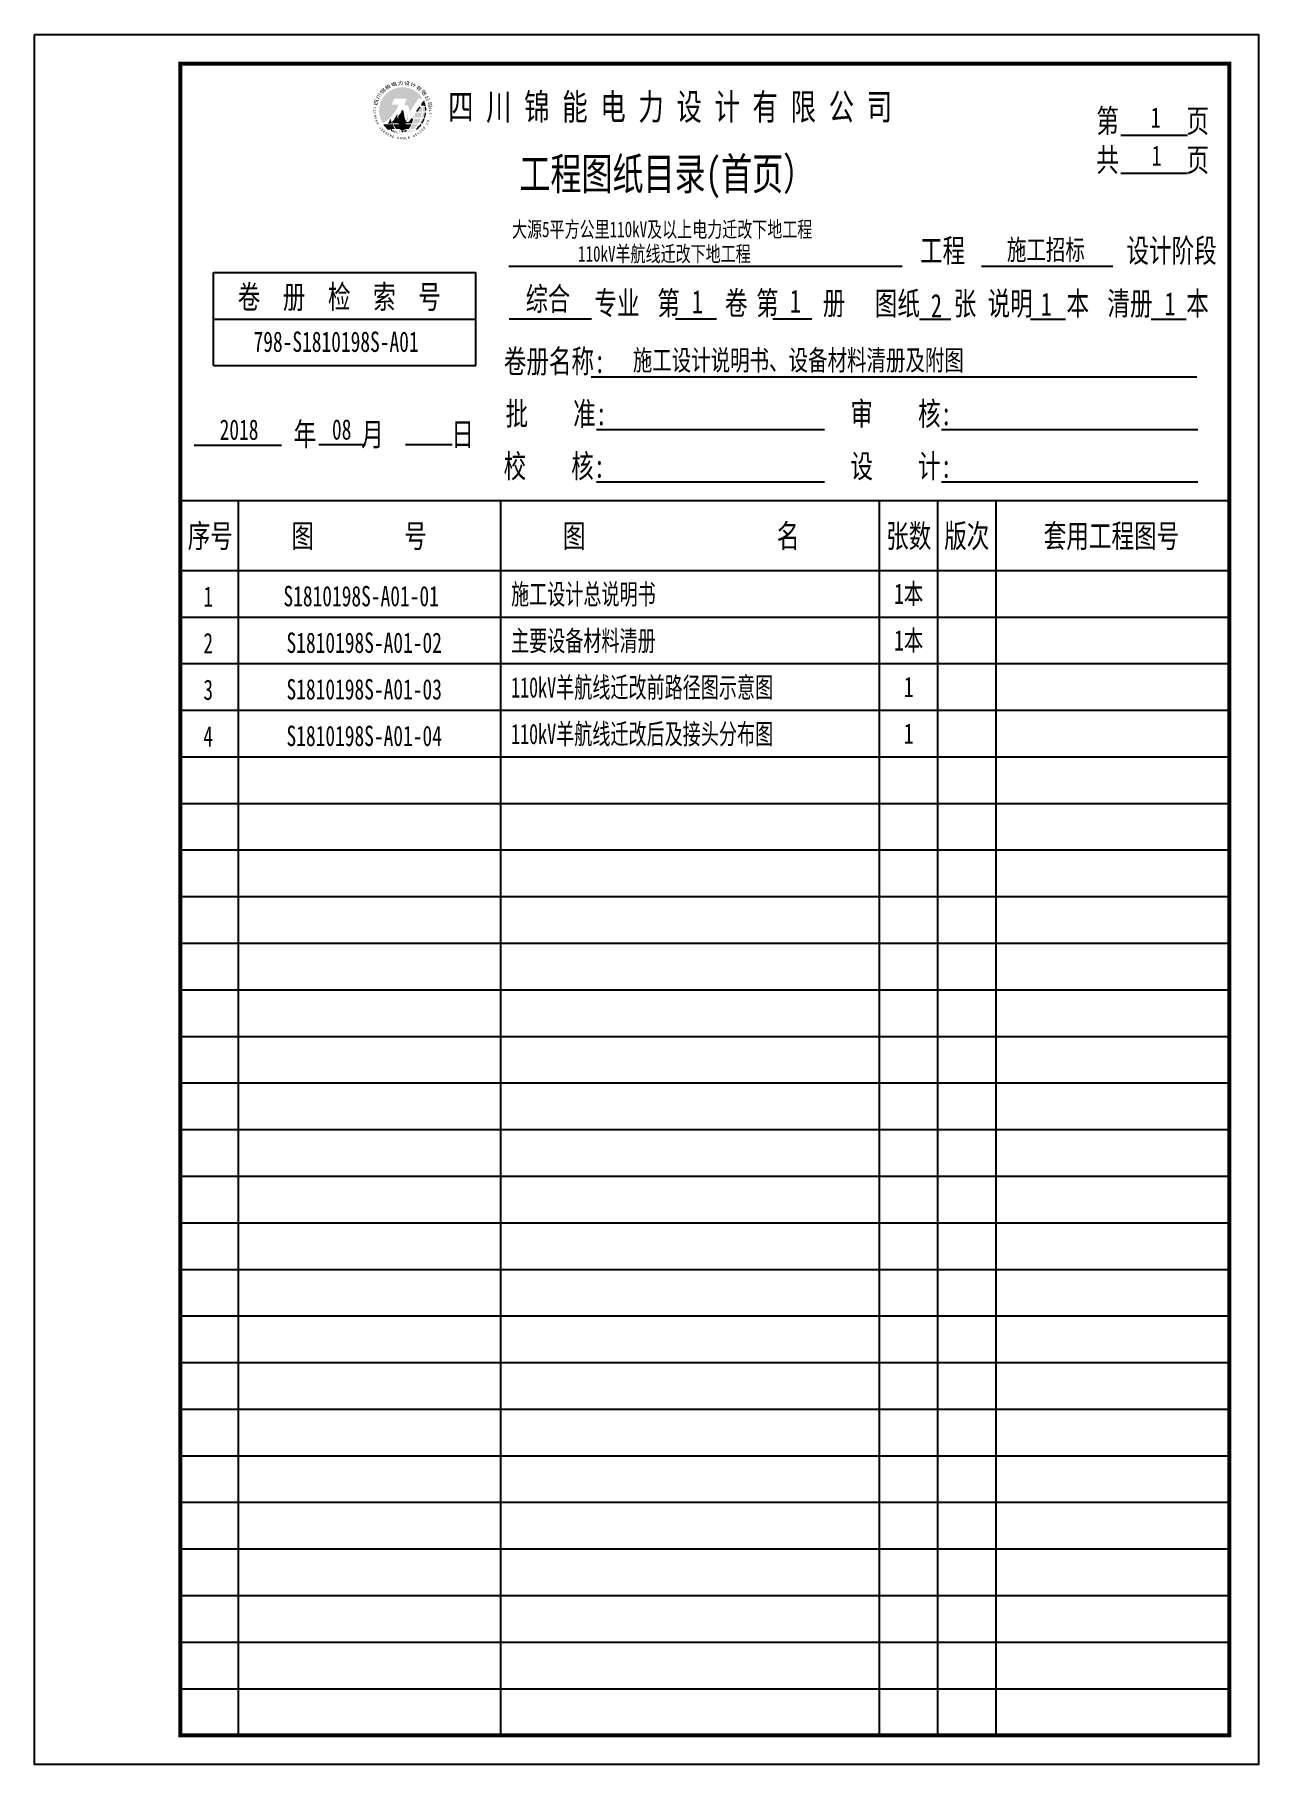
# Model space of a CAD drawing. Header units: millimetres. Extents: x 530 to 740, y 24 to 321.
import ezdxf
from ezdxf.enums import TextEntityAlignment as Align

# ---------------------------------------------------------------- set-up
doc = ezdxf.new("R2010")
doc.units = ezdxf.units.MM
doc.layers.add('图框', color=84, linetype='Continuous')
doc.layers.add('图框_字', color=40, linetype='Continuous')
doc.styles.add('宋体', font='', dxfattribs={"width": 0.7})
doc.styles.add('宋体-0.71', font='', dxfattribs={"width": 0.71})
doc.styles.add('宋体-0.8', font='', dxfattribs={"width": 0.8})
doc.styles.add('宋体-0.9', font='', dxfattribs={"width": 0.9})
doc.styles.add('宋体－0.71', font='', dxfattribs={"width": 0.71})
doc.styles.get('宋体').set_extended_font_data('SimSun')
doc.styles.get('宋体-0.71').set_extended_font_data('SimSun')
doc.styles.get('宋体-0.8').set_extended_font_data('SimSun')
doc.styles.get('宋体-0.9').set_extended_font_data('SimSun')
doc.styles.get('宋体－0.71').set_extended_font_data('SimSun')

# ---------------------------------------------------------------- blocks, each defined once
blk = doc.blocks.new('锦能logo')
h = blk.add_hatch(color=5)
h.set_gradient(color1=(0, 0, 255), color2=(209, 209, 255), rotation=135, one_color=1, tint=0.9100000262260437, name='CURVED')
h.paths.add_polyline_path([(2956.981062167133, 7398.653929549574, 0.1437894166291007), (2957.616142303794, 7396.491219602932, 0.1827803456007146), (2960.321191244089, 7399.673341095569), (2959.180153983889, 7399.673341095569), (2959.553200110413, 7400.673341095569), (2961.705198880404, 7400.673341095569), (2961.291227192975, 7399.563634659837), (2961.944313963222, 7399.563634659837), (2962.22901424623, 7398.383151630136), (2963.6834255885, 7400.673341095569), (2964.433883768071, 7400.673341095569, 0.7651000113716319)])
h = blk.add_hatch(color=256)
edge = h.paths.add_edge_path()
edge.add_ellipse((2960.981062167133, 7398.653929549574), major_axis=(0, 4), ratio=0.2227920946588142, start_angle=112.99399430776069, end_angle=123.36701296922661, ccw=False)
edge.add_arc((2957.627393821145, 7401.120008587621), 4.758928899940781, 290.43028847167915, 302.16282589198244, ccw=False)
edge.add_spline(control_points=[(2959.288581126923, 7396.660427776624), (2959.311716001525, 7396.590076865661), (2959.336077830354, 7396.521201268989), (2959.361581253227, 7396.453929549574)], knot_values=[2.11062697296516, 2.11062697296516, 2.11062697296516, 2.11062697296516, 2.174523381089376, 2.174523381089376, 2.174523381089376, 2.174523381089376], degree=3, periodic=0)
edge.add_line((2959.361581253227, 7396.453929549574), (2960.236789836155, 7396.453929549574))
edge = h.paths.add_edge_path()
edge.add_ellipse((2960.981062167133, 7398.653929549574), major_axis=(0, 4), ratio=0.548638331573045, start_angle=120.9869532087852, end_angle=123.36701296923081, ccw=False)
edge.add_arc((2957.627393821145, 7401.120008587621), 4.75892889994079, 281.33658652327006, 288.02179753906887, ccw=False)
edge.add_line((2958.562867329798, 7396.453929549574), (2959.148248796764, 7396.453929549574))
edge = h.paths.add_edge_path()
edge.add_ellipse((2960.981062167133, 7398.653929549574), major_axis=(0, 4), ratio=0.8862548494234943, start_angle=126.86989764584419, end_angle=143.1301023541536, ccw=False)
edge.add_line((2958.145046648978, 7396.253929549574), (2957.781062167133, 7396.253929549574))
edge.add_arc((2960.981062167133, 7398.653929549574), 3.999999999999809, 216.869897645844, 233.130102354156)
edge.add_line((2958.581062167133, 7395.453929549574), (2958.854050528516, 7395.453929549574))
edge = h.paths.add_edge_path()
edge.add_ellipse((2960.981062167133, 7398.653929549574), major_axis=(0, 4), ratio=0.548638331573045, start_angle=126.869897645843, end_angle=143.1301023541535, ccw=False)
edge.add_line((2959.225419506099, 7396.253929549574), (2958.388133573606, 7396.253929549574))
edge.add_spline(control_points=[(2958.388133573605, 7396.253929549574), (2958.428873015288, 7396.197209226917), (2958.47105159217, 7396.141861338324), (2958.514584378582, 7396.08795960168)], knot_values=[2.251264128307453, 2.251264128307453, 2.251264128307453, 2.251264128307453, 2.308950918631057, 2.308950918631057, 2.308950918631057, 2.308950918631057], degree=3, periodic=0)
edge.add_spline(control_points=[(2958.514584378582, 7396.08795960168), (2958.579933067868, 7396.00704569448), (2958.648333350761, 7395.929390565145), (2958.719497950681, 7395.855243577877)], knot_values=[2.308950918631057, 2.308950918631057, 2.308950918631057, 2.308950918631057, 2.395546711078183, 2.395546711078183, 2.395546711078183, 2.395546711078183], degree=3, periodic=0)
edge.add_spline(control_points=[(2958.719497950681, 7395.855243577877), (2958.784879693385, 7395.787121797533), (2958.852594748058, 7395.721961178952), (2958.922420333952, 7395.659955102127)], knot_values=[2.395546711078183, 2.395546711078183, 2.395546711078183, 2.395546711078183, 2.475105702872352, 2.475105702872352, 2.475105702872352, 2.475105702872352], degree=3, periodic=0)
edge.add_spline(control_points=[(2958.922420333952, 7395.659955102127), (2958.998625351017, 7395.592284003029), (2959.07734416236, 7395.528370189745), (2959.158287177293, 7395.468465035189)], knot_values=[2.475105702872352, 2.475105702872352, 2.475105702872352, 2.475105702872352, 2.5619333928921, 2.5619333928921, 2.5619333928921, 2.5619333928921], degree=3, periodic=0)
edge.add_spline(control_points=[(2959.158287177293, 7395.468465035189), (2959.164869775818, 7395.463593316705), (2959.171467084271, 7395.458748109767), (2959.178078946897, 7395.453929549574)], knot_values=[2.5619333928921, 2.5619333928921, 2.5619333928921, 2.5619333928921, 2.568994555918444, 2.568994555918444, 2.568994555918444, 2.568994555918444], degree=3, periodic=0)
edge.add_line((2959.178078946897, 7395.453929549574), (2959.664330171358, 7395.453929549574))
edge = h.paths.add_edge_path()
edge.add_ellipse((2960.981062167133, 7398.653929549574), major_axis=(0, 4), ratio=0.2227920946588142, start_angle=126.86989764584729, end_angle=143.1301023541531, ccw=False)
edge.add_line((2960.268127464225, 7396.253929549574), (2959.44278636639, 7396.253929549574))
edge.add_spline(control_points=[(2959.44278636639, 7396.253929549574), (2959.566802330377, 7395.968304404979), (2959.711907769087, 7395.717357848515), (2959.885958734283, 7395.492582574107), (2959.901564914547, 7395.473031038096), (2959.917281615523, 7395.453929549574)], knot_values=[2.23946129292111, 2.23946129292111, 2.23946129292111, 2.23946129292111, 2.525164764367403, 2.525164764367403, 2.553069319174484, 2.553069319174484, 2.553069319174484, 2.553069319174484], degree=3, periodic=0)
edge.add_line((2959.917281615522, 7395.453929549574), (2960.446361139951, 7395.453929549574))
edge = h.paths.add_edge_path()
edge.add_ellipse((2960.981062167133, 7398.653929549574), major_axis=(0, 4), ratio=0.8862548494234943, start_angle=148.2116693829467, end_angle=179.9999999999961, ccw=False)
edge.add_line((2959.113607321071, 7395.253929549574), (2958.873931416562, 7395.253929549574))
edge.add_arc((2960.981062167133, 7398.653929549574), 4, 238.2116693829475, 269.9999999999968)
h = blk.add_hatch(color=256)
edge = h.paths.add_edge_path()
edge.add_line((2960.303633320671, 7397.453929549575), (2961.275626788034, 7397.453929549574))
edge.add_line((2961.275626788034, 7397.453929549574), (2961.028117067938, 7398.653859529253))
edge.add_arc((2949.39642619554, 7404.858068765024), 13.18288453989743, 325.8301632773273, 331.9250557706892, ccw=False)
h.paths.add_polyline_path([(2960.656764305257, 7395.45319312562), (2960.470422019383, 7396.25432673681), (2961.491919576963, 7396.25432673681), (2961.312051362964, 7395.45319312562)])
edge = h.paths.add_edge_path()
edge.add_line((2961.554203114296, 7396.679631563669), (2961.523220757679, 7396.454030657793))
edge.add_line((2961.523220757679, 7396.454030657793), (2960.438661576826, 7396.454030657792))
edge.add_line((2960.438661576826, 7396.454030657792), (2960.338518995747, 7397.256918736061))
edge.add_line((2960.338518995747, 7397.25691873606), (2961.331495671739, 7397.253929549574))
edge.add_line((2961.331495671739, 7397.253929549574), (2961.373950294682, 7397.011791336146))
edge.add_arc((2961.870947410163, 7397.066507578738), 0.4999999999999712, 186.2826018710461, 230.6920239323921)
h.paths.add_polyline_path([(2959.288296430605, 7396.660355698461), (2960.160759453479, 7397.090699799897), (2960.137815593471, 7397.262492086918)])
h = blk.add_hatch(color=256)
edge = h.paths.add_edge_path()
edge.add_spline(control_points=[(2964.321339429546, 7398.453929549574), (2964.333550000845, 7398.721104585125), (2964.320737977568, 7398.989764808893), (2964.28360268591, 7399.253929549574)], knot_values=[4.660048990562125, 4.660048990562125, 4.660048990562125, 4.660048990562125, 4.870036013834053, 4.870036013834053, 4.870036013834053, 4.870036013834053], degree=3, periodic=0)
edge.add_line((2964.28360268591, 7399.253929549574), (2963.946340973735, 7399.253929549574))
edge.add_line((2963.946340973735, 7399.253929549574), (2963.407530677874, 7398.453929549574))
edge.add_line((2963.407530677874, 7398.453929549574), (2964.321339429546, 7398.453929549574))
edge = h.paths.add_edge_path()
edge.add_line((2964.93580615379, 7399.253929549574), (2964.485973203536, 7399.253929549574))
edge.add_ellipse((2960.981062167133, 7398.653929549574), major_axis=(0, 4), ratio=0.8862548494234943, start_angle=267.1340160174021, end_angle=278.626926558679, ccw=False)
edge.add_line((2964.521647517566, 7398.453929549574), (2964.97605903822, 7398.453929549574))
edge.add_arc((2960.981062167133, 7398.653929549576), 3.999999999999988, 357.1340160173777, 359.9999999999756)
edge.add_arc((2960.981062167133, 7398.653929549573), 4, 1.139910797836525e-11, 8.62692655869048)
edge = h.paths.add_edge_path()
edge.add_spline(control_points=[(2964.154284994874, 7397.453929549575), (2964.226842945412, 7397.701088076622), (2964.277265516587, 7397.956760359453), (2964.305052440105, 7398.228478990844), (2964.306294910522, 7398.241200859534), (2964.307479708482, 7398.253929549574)], knot_values=[4.392859425485231, 4.392859425485231, 4.392859425485231, 4.392859425485231, 4.597508568944723, 4.597508568944723, 4.607554696123628, 4.607554696123628, 4.607554696123628, 4.607554696123628], degree=3, periodic=0)
edge.add_line((2964.307479708481, 7398.253929549574), (2963.272828103908, 7398.253929549574))
edge.add_line((2963.272828103909, 7398.253929549574), (2963.152534636767, 7398.075323508724))
edge.add_ellipse((2960.981062167133, 7398.653929549574), major_axis=(0, 4), ratio=0.548638331573045, start_angle=252.54239687627899, end_angle=261.68290055675214, ccw=False)
edge.add_line((2963.074532614683, 7397.453929549574), (2964.154284994874, 7397.453929549574))
edge = h.paths.add_edge_path()
edge.add_line((2964.96101191556, 7398.253929549574), (2964.508311932138, 7398.253929549574))
edge.add_ellipse((2960.981062167133, 7398.653929549574), major_axis=(0, 4), ratio=0.8862548494234943, start_angle=252.5423968762787, end_angle=264.2608295227336, ccw=False)
edge.add_line((2964.362795140377, 7397.453929549574), (2964.796818972801, 7397.453929549574))
edge.add_arc((2960.981062167133, 7398.653929549573), 3.999999999999845, 342.5423968762892, 354.2608295227444)
edge = h.paths.add_edge_path()
edge.add_spline(control_points=[(2963.708071417148, 7396.453929549574), (2963.722060495244, 7396.476284119536), (2963.735835845721, 7396.498816594688), (2963.885982688607, 7396.750288058729), (2964.000270169786, 7396.996499318713), (2964.090091903093, 7397.253929549574)], knot_values=[4.097934744531436, 4.097934744531436, 4.097934744531436, 4.097934744531436, 4.119530461088638, 4.119530461088638, 4.337106801878667, 4.337106801878667, 4.337106801878667, 4.337106801878667], degree=3, periodic=0)
edge.add_line((2964.090091903093, 7397.253929549574), (2963.036809336644, 7397.253929549574))
edge.add_ellipse((2960.981062167133, 7398.653929549574), major_axis=(0, 4), ratio=0.548638331573045, start_angle=236.6329870307706, end_angle=249.5126848852783, ccw=False)
edge.add_line((2962.813875537502, 7396.453929549574), (2963.708071417148, 7396.453929549574))
edge = h.paths.add_edge_path()
edge.add_line((2964.728060966172, 7397.253929549574), (2964.301858023566, 7397.253929549574))
edge.add_ellipse((2960.981062167133, 7398.653929549574), major_axis=(0, 4), ratio=0.8862548494234943, start_angle=236.6329870307722, end_angle=249.51268488527768, ccw=False)
edge.add_line((2963.941737067336, 7396.453929549574), (2964.321720784831, 7396.453929549574))
edge.add_arc((2960.981062167133, 7398.653929549575), 3.999999999999917, 326.6329870307686, 339.5126848852755)
edge = h.paths.add_edge_path()
edge.add_spline(control_points=[(2962.784279539617, 7395.453929549574), (2963.0816886685, 7395.670685139674), (2963.349455536195, 7395.941706136045), (2963.573843342575, 7396.253929549574)], knot_values=[3.714253050741605, 3.714253050741605, 3.714253050741605, 3.714253050741605, 4.03188570171184, 4.03188570171184, 4.03188570171184, 4.03188570171184], degree=3, periodic=0)
edge.add_line((2963.573843342575, 7396.253929549574), (2962.736704828167, 7396.253929549574))
edge.add_ellipse((2960.981062167133, 7398.653929549574), major_axis=(0, 4), ratio=0.548638331573045, start_angle=216.8698976458475, end_angle=233.130102354157, ccw=False)
edge.add_line((2962.297794162909, 7395.453929549574), (2962.784279539617, 7395.453929549574))
edge = h.paths.add_edge_path()
edge.add_line((2964.181062167133, 7396.253929549574), (2963.817077685288, 7396.253929549574))
edge.add_ellipse((2960.981062167133, 7398.653929549574), major_axis=(0, 4), ratio=0.8862548494234943, start_angle=216.8698976458473, end_angle=233.13010235415578, ccw=False)
edge.add_line((2963.108073805749, 7395.453929549574), (2963.381062167133, 7395.453929549574))
edge.add_arc((2960.981062167133, 7398.653929549574), 3.999999999999961, 306.8698976458538, 323.1301023541625)
h = blk.add_hatch(color=256)
edge = h.paths.add_edge_path()
edge.add_line((2964.636341288387, 7400.278409326525), (2964.359166231878, 7399.866872934382))
edge.add_ellipse((2960.981062167133, 7398.653929549574), major_axis=(0, 4), ratio=0.8862548494234943, start_angle=281.5369590328168, end_angle=287.6520596271704, ccw=False)
edge.add_line((2964.454457628181, 7399.453929549574), (2964.900245755586, 7399.453929549574))
edge.add_arc((2960.981062167133, 7398.653929549574), 3.999999999999954, 11.53695903281879, 23.96132766610068)
edge = h.paths.add_edge_path()
edge.add_spline(control_points=[(2964.250670857409, 7399.453929549574), (2964.238540475621, 7399.518107791411), (2964.224955721538, 7399.581923909235), (2964.209926932942, 7399.645289493854)], knot_values=[4.923285607825284, 4.923285607825284, 4.923285607825284, 4.923285607825284, 4.974821320729692, 4.974821320729692, 4.974821320729692, 4.974821320729692], degree=3, periodic=0)
edge.add_line((2964.209926932942, 7399.645289493854), (2964.081043547701, 7399.453929549574))
edge.add_line((2964.081043547701, 7399.453929549574), (2964.250670857409, 7399.453929549574))
h = blk.add_hatch(color=256)
edge = h.paths.add_edge_path()
edge.add_ellipse((2960.981062167133, 7398.653929549574), major_axis=(0, 4), ratio=0.548638331573045, start_angle=148.2116693829451, end_angle=156.4349843470532, ccw=False)
edge.add_line((2959.825009467734, 7395.253929549574), (2959.487741293253, 7395.253929549574))
edge.add_spline(control_points=[(2959.487741293253, 7395.253929549574), (2959.497414595797, 7395.248441286055), (2959.50711107926, 7395.243007554984), (2959.705199304247, 7395.133381292928), (2959.901981436065, 7395.049746957019), (2960.103702934556, 7394.987501514934)], knot_values=[2.67586157448825, 2.67586157448825, 2.67586157448825, 2.67586157448825, 2.685596137520382, 2.685596137520382, 2.874261766277221, 2.874261766277221, 2.874261766277221, 2.874261766277221], degree=3, periodic=0)
edge = h.paths.add_edge_path()
edge.add_ellipse((2960.981062167133, 7398.653929549574), major_axis=(0, 4), ratio=0.2227920946588142, start_angle=148.2116693829511, end_angle=159.735027175339, ccw=False)
edge.add_line((2960.511610093493, 7395.253929549574), (2960.102659638547, 7395.253929549574))
edge.add_spline(control_points=[(2960.102659638531, 7395.253929549589), (2960.271023879841, 7395.093847910067), (2960.447455135382, 7394.98150813925), (2960.639160360004, 7394.912288348518), (2960.655780749933, 7394.906699594019), (2960.672395110727, 7394.901526130303)], knot_values=[2.660182515614395, 2.660182515614395, 2.660182515614395, 2.660182515614395, 2.946025558428637, 2.946025558428637, 2.973172350748402, 2.973172350748402, 2.973172350748402, 2.973172350748402], degree=3, periodic=0)
edge = h.paths.add_edge_path(flags=17)
edge.add_spline(control_points=[(2961.858516553375, 7394.987577166085), (2962.070582387616, 7395.053111472752), (2962.277192669183, 7395.142258694488), (2962.474328626089, 7395.253929549574)], knot_values=[3.408957094167296, 3.408957094167296, 3.408957094167296, 3.408957094167296, 3.607306422438473, 3.607306422438473, 3.607306422438473, 3.607306422438473], degree=3, periodic=0)
edge.add_line((2962.474328626089, 7395.253929549574), (2962.137114866532, 7395.253929549574))
edge.add_ellipse((2960.981062167133, 7398.653929549574), major_axis=(0, 4), ratio=0.548638331573045, start_angle=203.5677259901115, end_angle=211.7883306170557, ccw=False)
edge = h.paths.add_edge_path()
edge.add_line((2963.088192917704, 7395.253929549574), (2962.848517013196, 7395.253929549574))
edge.add_ellipse((2960.981062167133, 7398.653929549574), major_axis=(0, 4), ratio=0.8862548494234943, start_angle=179.9999999999961, end_angle=211.7883306170542, ccw=False)
edge.add_arc((2960.981062167133, 7398.653929549574), 4, 269.9999999999968, 301.7883306170561)
h = blk.add_hatch(color=256)
edge = h.paths.add_edge_path()
edge.add_spline(control_points=[(2962.871261622121, 7397.453929549574), (2962.886847128582, 7397.541483108903), (2962.900749563245, 7397.630106074602), (2962.912924268924, 7397.719561386606)], knot_values=[4.39846764421691, 4.39846764421691, 4.39846764421691, 4.39846764421691, 4.469670888643414, 4.469670888643414, 4.469670888643414, 4.469670888643414], degree=3, periodic=0)
edge.add_line((2962.912924268924, 7397.719561386606), (2962.734017808048, 7397.453929549574))
edge.add_line((2962.734017808048, 7397.453929549574), (2962.871261622121, 7397.453929549574))
edge = h.paths.add_edge_path()
edge.add_spline(control_points=[(2962.600473923594, 7396.453929549574), (2962.640374726167, 7396.559172065085), (2962.677499260145, 7396.66831975951), (2962.757534068246, 7396.932966224926), (2962.797902888272, 7397.091194768968), (2962.832336246277, 7397.253929549575)], knot_values=[4.108645960211936, 4.108645960211936, 4.108645960211936, 4.108645960211936, 4.208607940612338, 4.208607940612338, 4.343707102819545, 4.343707102819545, 4.343707102819545, 4.343707102819545], degree=3, periodic=0)
edge.add_line((2962.832336246277, 7397.253929549574), (2962.599315234083, 7397.253929549574))
edge.add_line((2962.599315234083, 7397.253929549574), (2962.271781169773, 7396.767622488516))
edge.add_arc((2961.870947410163, 7397.066507578738), 0.4999999999999712, 255.23239800170438, 323.2896350481477, ccw=False)
edge.add_ellipse((2960.981062167133, 7398.653929549574), major_axis=(0, 4), ratio=0.2227920946588142, start_angle=236.6329870307734, end_angle=238.8201303983949, ccw=False)
edge.add_line((2961.72533449811, 7396.453929549574), (2962.600473923594, 7396.453929549574))
edge = h.paths.add_edge_path()
edge.add_spline(control_points=[(2962.044765516351, 7395.453929549574), (2962.077254990169, 7395.493381026517), (2962.109265684618, 7395.534732932497), (2962.280280676527, 7395.769808874506), (2962.408222392252, 7395.99798128727), (2962.519292112041, 7396.253929549574)], knot_values=[3.730062961207604, 3.730062961207604, 3.730062961207604, 3.730062961207604, 3.787747146551105, 3.787747146551105, 4.043715071269598, 4.043715071269598, 4.043715071269598, 4.043715071269598], degree=3, periodic=0)
edge.add_line((2962.519292112041, 7396.253929549574), (2961.693996870041, 7396.253929549574))
edge.add_ellipse((2960.981062167133, 7398.653929549574), major_axis=(0, 4), ratio=0.2227920946588142, start_angle=216.8698976458469, end_angle=233.1301023541514, ccw=False)
edge.add_line((2961.515763194314, 7395.453929549574), (2962.044765516351, 7395.453929549574))
edge = h.paths.add_edge_path()
edge.add_spline(control_points=[(2961.687206736099, 7395.108670120731), (2961.710849277093, 7395.126184182916), (2961.734401723015, 7395.144603203799), (2961.757839030543, 7395.163921196799)], knot_values=[3.526917542540041, 3.526917542540041, 3.526917542540041, 3.526917542540041, 3.566033487143059, 3.566033487143059, 3.566033487143059, 3.566033487143059], degree=3, periodic=0)
edge.add_spline(control_points=[(2961.757839030543, 7395.163921196799), (2961.791066722038, 7395.191308827009), (2961.824062991302, 7395.220503344761), (2961.856756475953, 7395.251487690943)], knot_values=[3.566033487143059, 3.566033487143059, 3.566033487143059, 3.566033487143059, 3.621489197586637, 3.621489197586637, 3.621489197586637, 3.621489197586637], degree=3, periodic=0)
edge.add_spline(control_points=[(2961.856756475953, 7395.251487690943), (2961.857614028328, 7395.252300412497), (2961.858471372382, 7395.253114365481), (2961.859328506827, 7395.253929549591)], knot_values=[3.621489197586637, 3.621489197586637, 3.621489197586637, 3.621489197586637, 3.62294380472567, 3.62294380472567, 3.62294380472567, 3.62294380472567], degree=3, periodic=0)
edge.add_line((2961.85932850681, 7395.253929549574), (2961.450514240772, 7395.253929549574))
edge.add_ellipse((2960.981062167133, 7398.653929549574), major_axis=(0, 4), ratio=0.2227920946588142, start_angle=200.2593301670567, end_angle=211.7883306170498, ccw=False)
edge.add_spline(control_points=[(2961.289646889722, 7394.901389705381), (2961.306832910057, 7394.906755785699), (2961.324024435639, 7394.912571483741), (2961.34122246483, 7394.918837188779)], knot_values=[3.309935535646118, 3.309935535646118, 3.309935535646118, 3.309935535646118, 3.338035074114369, 3.338035074114369, 3.338035074114369, 3.338035074114369], degree=3, periodic=0)
edge.add_spline(control_points=[(2961.34122246483, 7394.918837188779), (2961.358880588583, 7394.925270518652), (2961.376545568579, 7394.932178255443), (2961.399365473753, 7394.941710888665), (2961.404513032477, 7394.943903845129), (2961.409660913406, 7394.946139630558)], knot_values=[3.338035074114369, 3.338035074114369, 3.338035074114369, 3.338035074114369, 3.366886352489871, 3.366886352489871, 3.375288881217744, 3.375288881217744, 3.375288881217744, 3.375288881217744], degree=3, periodic=0)
edge.add_spline(control_points=[(2961.409660913406, 7394.946139630558), (2961.433397456778, 7394.956448691417), (2961.457140850441, 7394.967668326879), (2961.480866759613, 7394.979792719736)], knot_values=[3.375288881217744, 3.375288881217744, 3.375288881217744, 3.375288881217744, 3.4140323934231, 3.4140323934231, 3.4140323934231, 3.4140323934231], degree=3, periodic=0)
edge.add_spline(control_points=[(2961.480866759613, 7394.979792719736), (2961.503459204677, 7394.99133789078), (2961.526035795927, 7395.003703437707), (2961.548575522273, 7395.016884337837)], knot_values=[3.4140323934231, 3.4140323934231, 3.4140323934231, 3.4140323934231, 3.450925001616034, 3.450925001616034, 3.450925001616034, 3.450925001616034], degree=3, periodic=0)
edge.add_spline(control_points=[(2961.548575522273, 7395.016884337837), (2961.572467203149, 7395.030855841071), (2961.596317464107, 7395.045743442259), (2961.620101281947, 7395.061541159631)], knot_values=[3.450925001616034, 3.450925001616034, 3.450925001616034, 3.450925001616034, 3.490030464037292, 3.490030464037292, 3.490030464037292, 3.490030464037292], degree=3, periodic=0)
edge.add_spline(control_points=[(2961.620101281947, 7395.061541159631), (2961.642535885747, 7395.076442700356), (2961.664911371012, 7395.09215402753), (2961.687206736099, 7395.108670120731)], knot_values=[3.490030464037292, 3.490030464037292, 3.490030464037292, 3.490030464037292, 3.526917542540041, 3.526917542540041, 3.526917542540041, 3.526917542540041], degree=3, periodic=0)
h = blk.add_hatch(color=256)
edge = h.paths.add_edge_path()
edge.add_spline(control_points=[(2960.981062167194, 7394.853935159443), (2960.981727004263, 7394.854017897967), (2960.991820073574, 7394.855031930551), (2961.038327152559, 7394.893489684063), (2961.071455213246, 7394.930462012831), (2961.148447622351, 7395.051408580002), (2961.192914586096, 7395.141947061633), (2961.236713616393, 7395.253929549574)], knot_values=[3.169311877621223, 3.169311877621223, 3.169311877621223, 3.169311877621223, 3.323781551669676, 3.323781551669676, 3.478251225718128, 3.478251225718128, 3.66092720216701, 3.66092720216701, 3.66092720216701, 3.66092720216701], degree=3, periodic=0)
edge.add_line((2961.236713616394, 7395.253929549574), (2960.725135237765, 7395.253929549574))
edge.add_spline(control_points=[(2960.725135237765, 7395.253929549574), (2960.779769687456, 7395.11392699536), (2960.836751859494, 7395.007446897527), (2960.9219513646, 7394.892951199978), (2960.953212038973, 7394.867689729759), (2960.977467314246, 7394.854184245434), (2960.980650265171, 7394.853986420347), (2960.981062167138, 7394.853935159435)], knot_values=[2.622271516230491, 2.622271516230491, 2.622271516230491, 2.622271516230491, 2.850686360674083, 2.850686360674083, 3.018171193868114, 3.018171193868114, 3.113873434683093, 3.113873434683093, 3.113873434683093, 3.113873434683093], degree=3, periodic=0)
at = {"color": 7, "lineweight": 0}
for p, q in [((2961.275626788034, 7397.453929549574), (2961.028117067938, 7398.653859529253)), ((2963.946340973735, 7399.253929549574), (2963.407530677874, 7398.453929549574)), ((2964.636341288387, 7400.278409326525), (2964.359166231877, 7399.866872934382)), ((2961.373950294682, 7397.011791336146), (2961.331495671739, 7397.253929549574)), ((2962.599315234083, 7397.253929549574), (2962.271781169773, 7396.767622488516))]:
    blk.add_line(p, q, dxfattribs=at)
for p, q in [((2960.137815593471, 7397.262492086918), (2959.288296430605, 7396.660355698461)), ((2959.288296430605, 7396.660355698461), (2960.160759453479, 7397.090699799897)), ((2960.160759453479, 7397.090699799897), (2960.137815593471, 7397.262492086918)), ((2960.303633320671, 7397.453929549575), (2961.275626788034, 7397.453929549574)), ((2960.338518995747, 7397.25691873606), (2961.331495671739, 7397.253929549574)), ((2960.338518995747, 7397.256918736061), (2960.438661576826, 7396.454030657792)), ((2960.438661576826, 7396.454030657792), (2961.523220757679, 7396.454030657793)), ((2960.470422019383, 7396.25432673681), (2961.491919576963, 7396.25432673681)), ((2960.656764305257, 7395.45319312562), (2960.470422019383, 7396.25432673681)), ((2961.312051362964, 7395.45319312562), (2960.656764305257, 7395.45319312562)), ((2961.491919576963, 7396.25432673681), (2961.312051362964, 7395.45319312562)), ((2961.554203114296, 7396.679631563669), (2961.523220757679, 7396.454030657793))]:
    blk.add_line(p, q)
for centre, radius, start, end in [((2949.39642619554, 7404.858068765024), 13.18288453989743, 325.8301632773273, 331.9250557706892), ((2960.981062167133, 7398.653929549575), 4, 11.53695903280796, 23.96132766610367), ((2960.981062167133, 7398.653929549573), 4, 0, 8.626926558710773), ((2960.981062167133, 7398.653929549575), 4, 216.8698976458544, 233.1301023541664), ((2957.627393821145, 7401.120008587622), 4.758928899940781, 281.3365865232777, 288.0217975390541), ((2961.870947410163, 7397.066507578738), 0.4999999999999712, 186.2826018710461, 230.6920239323921), ((2961.870947410163, 7397.066507578738), 0.4999999999999712, 255.232398001711, 323.2896350481268), ((2960.981062167133, 7398.653929549574), 4, 306.8698976458335, 323.1301023541455), ((2960.981062167133, 7398.653929549575), 4, 326.6329870307662, 339.5126848852572), ((2960.981062167133, 7398.653929549573), 3.999999999999999, 342.5423968762713, 354.2608295227656)]:
    blk.add_arc(centre, radius, start, end, dxfattribs=at)
for start_param, end_param in [(4.913746901175044, 5.020475540637175), (2.214297435588184, 2.498091544796468)]:
    blk.add_ellipse((2960.981062167133, 7398.653929549574), major_axis=(0, 4), ratio=0.8862548494234943, start_param=start_param, end_param=end_param)
blk.add_open_spline([(2958.388133573605, 7396.253929549574), (2958.612520476636, 7395.941522284908), (2958.880565643272, 7395.670749807745), (2959.178078946897, 7395.453929549574)], degree=3)
at = {"width": 1.2}
for s, height, rotation, style, p in [('川', 0.6, 61.36363636363637, '宋体-0.8', (2956.929735555601, 7400.541327975906)), ('锦', 0.6, 47.72727272727273, '宋体-0.9', (2957.506557434682, 7401.419712636435)), ('能', 0.6, 34.09090909090909, '宋体-0.8', (2958.246008285137, 7402.167906883607)), ('电', 0.6, 20.45454545454546, '宋体-0.8', (2959.165383876876, 7402.687764077343)), ('力', 0.6, 6.818181818181818, '宋体-0.71', (2960.19481675203, 7402.993218109758)), ('设', 0.6, 353.1818181818182, '宋体－0.71', (2961.217755710953, 7403.090085648852)), ('计', 0.6, 339.5454545454545, '宋体-0.8', (2962.264045471879, 7402.92139644756)), ('有', 0.6, 325.9090909090909, '宋体-0.8', (2963.230902280206, 7402.483390558791)), ('限', 0.6, 312.2727272727273, '宋体－0.71', (2964.07805952731, 7401.866034095591)), ('I', 0.4, 268.4131932482936, '宋体-0.8', (2956.006947292615, 7398.817443283114)), ('S', 0.4, 262.9846218197222, '宋体-0.8', (2956.044725810823, 7399.287284823756)), ('C', 0.4, 273.8417646768651, '宋体-0.8', (2956.013787457748, 7398.346134995587)), ('四', 0.6, 75.00000000000001, '宋体-0.8', (2956.620283041136, 7399.489826739384)), ('公', 0.6, 298.6363636363636, '宋体-0.8', (2964.75650162721, 7401.045383321624)), ('司', 0.6, 285, '宋体-0.8', (2965.244470925319, 7400.092294421288)), ('D', 0.4, 92.9846218197223, '宋体-0.8', (2965.952385471478, 7398.887382177774)), ('T', 0.4, 87.55605039115088, '宋体-0.8', (2965.952174378707, 7398.416024303977)), ('H', 0.4, 279.2703361054365, '宋体-0.8', (2956.065184948741, 7397.877587679225)), ('U', 0.4, 284.6989075340079, '宋体-0.8', (2956.16067872108, 7397.416004285682)), ('A', 0.4, 290.1274789625793, '宋体-0.8', (2956.29941217887, 7396.965525299002)), ('N', 0.4, 295.5560503911507, '宋体-0.8', (2956.480140858645, 7396.530191594751)), ('J', 0.4, 306.4131932482936, '宋体-0.8', (2956.96073704991, 7395.720409227882)), ('I', 0.4, 311.8417646768651, '宋体-0.8', (2957.256293529224, 7395.353224455203)), ('G', 0.4, 44.1274789625794, '宋体-0.8', (2964.427694801188, 7395.063765345557)), ('N', 0.4, 49.55605039115081, '宋体-0.8', (2964.751882952746, 7395.405935379516)), ('C', 0.4, 60.41319324829371, '宋体-0.8', (2965.296179874169, 7396.17435000853)), ('O', 0.4, 65.84176467686511, '宋体-0.8', (2965.511406205129, 7396.593701789511)), ('L', 0.4, 82.12747896257943, '宋体-0.8', (2965.907371537007, 7397.946800481984)), ('.', 0.4, 71.27033610543653, '宋体-0.8', (2965.685994555029, 7397.031534175053)), (',', 0.4, 76.698907534008, '宋体-0.8', (2965.818378835732, 7397.483919731822)), ('N', 0.4, 317.2703361054365, '宋体-0.8', (2957.585261836886, 7395.01564758647)), ('N', 0.4, 322.6989075340078, '宋体-0.8', (2957.944691069446, 7394.710706745434)), ('E', 0.4, 328.1274789625793, '宋体-0.8', (2958.331357083612, 7394.441137304956)), ('N', 0.4, 333.5560503911507, '宋体-0.8', (2958.741791417378, 7394.209357350223)), ('G', 0.4, 338.9846218197222, '宋体-0.8', (2959.172312402744, 7394.017445988105)), ('P', 0.4, 349.841764676865, '宋体-0.8', (2960.078021393778, 7393.759741885864)), ('O', 0.4, 355.2703361054365, '宋体-0.8', (2960.545085030853, 7393.696260796764)), ('W', 0.4, 0.6989075340077999, '宋体-0.8', (2961.01605945935, 7393.677250866407)), ('E', 0.4, 6.127478962579288, '宋体-0.8', (2961.486719955994, 7393.702882617206)), ('R', 0.4, 11.5560503911507, '宋体-0.8', (2961.952844613533, 7393.772926127857)), ('D', 0.4, 22.4131932482936, '宋体-0.8', (2962.85483972493, 7394.04334247309)), ('E', 0.4, 27.84176467686501, '宋体-0.8', (2963.282619124344, 7394.241289625599)), ('S', 0.4, 33.2703361054365, '宋体-0.8', (2963.689753153948, 7394.47881893261)), ('I', 0.4, 38.69890753400791, '宋体-0.8', (2964.072589750047, 7394.753799714553))]:
    blk.add_text(s, height=height, rotation=rotation, dxfattribs=dict(at, style=style)).set_placement(p)

msp = doc.modelspace()

# ---------------------------------------------------------------- linework, layer by layer
at = {"layer": '图框'}
for p, q in [((716.396705915539, 303.368064154565), (727.8571749548015, 303.368064154565)), ((716.396705915539, 296.8179641545647), (727.8571749548015, 296.8179641545647)), ((560.715705910951, 279.7842568976046), (605.715705910951, 279.7842568976046)), ((560.715705910951, 263.7842568976046), (560.715705910951, 279.7842568976046)), ((605.715705910951, 263.7842568976046), (605.715705910951, 279.7842568976046)), ((678.8703432443568, 280.7883568976065), (611.3786059155378, 280.7883568976065)), ((715.0411059155364, 280.7883568976065), (692.5024525644864, 280.7883568976065)), ((560.715705910951, 271.7842568976046), (605.7157059109546, 271.7842568976046)), ((625.5953558304269, 271.7883568976065), (611.4720479145095, 271.7883568976065)), ((647.0486254989652, 271.7883568976065), (640.0066360326151, 271.7883568976065)), ((663.4033682616961, 271.7883568976065), (656.696090257729, 271.7883568976065)), ((687.228871415699, 271.7161023839724), (681.8577036974117, 271.7161023839724)), ((706.9023586718528, 271.7161023839724), (700.9023586718528, 271.7161023839724)), ((727.6238193128326, 271.7161023839724), (721.6238193128326, 271.7161023839724)), ((560.715705910951, 263.7842568976046), (605.715705910951, 263.7842568976046)), ((729.4881816537696, 261.7883568976065), (625.5473059155398, 261.7883568976065)), ((665.5602062359127, 252.7883568976066), (626.4390059155363, 252.7883568976066)), ((729.617532333718, 252.7883568976066), (685.6386059155399, 252.7883568976066)), ((557.3740059131511, 250.1381641545666), (572.3740059131475, 250.1381641545666)), ((578.7863059155376, 250.2516641545661), (586.7863059155376, 250.2516641545661)), ((593.6799059131505, 250.2516641545661), (601.6799059131505, 250.2516641545661)), ((665.5602062359127, 243.7883568976066), (626.4390059155363, 243.7883568976066)), ((729.617532333718, 243.7883568976066), (685.6386059155399, 243.7883568976066)), ((555.0228059109528, 240.623856897604), (735.0228059131501, 240.623856897604)), ((565.0228059086027, 28.62385689760398), (565.0228058605413, 240.623856897604)), ((610.0228059109528, 28.62385689760398), (610.0228059109528, 240.623856897604)), ((675.0228059109528, 28.62385689760398), (675.0228059109528, 240.623856897604)), ((685.0228059109528, 28.62385689760398), (685.0228059109528, 240.623856897604)), ((695.0228059109528, 28.62385689760398), (695.0228059109528, 240.623856897604)), ((555.0228059109528, 228.623856897604), (735.0228059131501, 228.623856897604)), ((555.0228059109528, 220.623856897604), (735.0228059131501, 220.623856897604)), ((555.0228059109528, 212.623856897604), (735.0228059131501, 212.623856897604)), ((555.0228059109528, 204.623856897604), (735.0228059131501, 204.623856897604)), ((555.0228059109528, 196.623856897604), (735.0228059131501, 196.623856897604)), ((555.0228059109528, 188.623856897604), (735.0228059131501, 188.623856897604)), ((555.0228059109528, 180.623856897604), (735.0228059131501, 180.623856897604)), ((555.0228059109528, 172.623856897604), (735.0228059131501, 172.623856897604)), ((555.0228059109528, 164.623856897604), (735.0228059131501, 164.623856897604)), ((555.0228059109528, 156.623856897604), (735.0228059131501, 156.623856897604)), ((555.0228059109528, 148.623856897604), (735.0228059131501, 148.623856897604)), ((555.0228059109528, 140.623856897604), (735.0228059131501, 140.623856897604)), ((555.0228059109528, 140.623856897604), (735.0228059131501, 140.623856897604)), ((555.0228059109528, 132.623856897604), (735.0228059131501, 132.623856897604)), ((555.0228059109528, 124.623856897604), (735.0228059131501, 124.623856897604)), ((555.0228059109528, 116.623856897604), (735.0228059131501, 116.623856897604)), ((555.0228059109528, 108.623856897604), (735.0228059131501, 108.623856897604)), ((555.0228059109528, 100.623856897604), (735.0228059131501, 100.623856897604)), ((555.0228059109528, 92.62385689760399), (735.0228059131501, 92.62385689760399)), ((555.0228059109528, 84.62385689760399), (735.0228059131501, 84.62385689760399)), ((555.0228059109528, 76.62385689760399), (735.0228059131501, 76.62385689760399)), ((555.0228059109528, 68.62385689760399), (735.0228059131501, 68.62385689760399)), ((555.0228059109528, 60.62385689760399), (735.0228059131501, 60.62385689760399)), ((555.0228059109528, 52.62385689760399), (735.0228059131501, 52.62385689760399)), ((555.0228059109528, 44.62385689760399), (735.0228059131501, 44.62385689760399)), ((555.0228059109528, 36.62385689760399), (735.0228059131501, 36.62385689760399))]:
    msp.add_line(p, q, dxfattribs=at)
msp.add_lwpolyline([(530.0228059109528, 320.6238569668783), (740.0228059131501, 320.6238569668783), (740.0228059131501, 23.62385689760398), (530.0228059109528, 23.62385689760398)], close=True, dxfattribs=at)
at = {"layer": '图框', "const_width": 0.7000000000000001}
msp.add_lwpolyline([(735.0228059131501, 28.62385689760398), (555.0228059109528, 28.62385689760398), (555.0228058434537, 315.623856972761), (735.0228059131501, 315.623856972761)], close=True, dxfattribs=at)

# ---------------------------------------------------------------- block references
msp.add_blockref('锦能logo', (-2367.840748509339, -7091.061030983248))

# ---------------------------------------------------------------- texts
at = {"color": 3, "style": '宋体'}
for s, height, width, p in [('1', 3.5, 0.7, (721.5736349372697, 304.6418614565044)), ('1', 3.5, 0.7, (721.7268520054446, 298.091761456504)), ('大源5平方公里110kV及以上电力迁改下地工程', 2.7, 0.7, (611.9474312869265, 285.8410216473615)), ('施工招标', 3.5, 0.7, (696.8715635694858, 281.9394264273795)), ('110kV羊航线迁改下地工程 ', 2.7, 0.7, (623.278339565948, 281.6402122852474)), ('综合', 4, 0.7, (614.2873340849185, 273.256518326971)), ('1', 4, 0.7, (642.8148593315224, 272.7666535645474)), ('1', 4, 0.7, (659.6182052087557, 272.8569230425272)), ('1', 4, 0.7, (702.67975259877, 272.3407899761986)), ('1', 4, 0.7, (723.8984062245282, 272.4028674214101)), ('2', 4, 0.7, (683.8139638602612, 272.0869392771563)), ('798-S1810198S-A01', 3.5, 0.7, (567.5883371396436, 266.1457672032591)), ('施工设计说明书、设备材料清册及附图', 3.5, 0.7, (632.6681588495582, 262.9786720139489)), ('2018', 3.5, 0.7, (561.7695505318285, 251.0457541292306)), ('08', 3.5, 0.7, (581.0491828198961, 251.0802827132864)), ('1', 3.5, 0.7, (558.9758472299342, 222.3922257132143)), ('施工设计总说明书', 3.5, 0.65, (611.7796596695758, 222.7974030515505)), ('2', 3.5, 0.7, (558.9758471847796, 214.3922257132143)), ('主要设备材料清册', 3.5, 0.65, (611.7796596695758, 214.7974030515505)), ('3', 3.5, 0.7, (558.9758472299342, 206.3922257132143)), ('110kV羊航线迁改前路径图示意图', 3.5, 0.65, (611.7796596695758, 206.7974030515505)), ('110kV羊航线迁改后及接头分布图', 3.5, 0.65, (611.7796596695758, 198.7974030515505)), ('4', 3.5, 0.7, (558.9758471847796, 198.3922257132143))]:
    msp.add_text(s, height=height, dxfattribs=dict(at, width=width)).set_placement(p)
at = {"color": 3, "style": '宋体', "width": 0.7}
for s, p in [('S1810198S-A01-01', (586.0566447842053, 224.215667798322)), ('S1810198S-A01-02', (586.5816447842031, 216.2156677983256)), ('S1810198S-A01-03', (586.5816447842031, 208.215667798322)), ('S1810198S-A01-04', (586.5816447842031, 200.2156677983256))]:
    msp.add_text(s, height=3.5, dxfattribs=at).set_placement(p, align=Align.MIDDLE)
for s, p in [('1本', (680.0228059109528, 224.623856897604)), ('1本', (680.0228059109528, 216.623856897604)), ('1', (680.0228059109528, 208.623856897604)), ('1', (680.0228059109528, 200.623856897604))]:
    msp.add_text(s, height=3.5, dxfattribs=at).set_placement(p, align=Align.MIDDLE_CENTER)
at = {"layer": '图框_字'}
for s, height, style, width, p in [('四 川 锦 能 电 力 设 计 有 限 公 司', 4.5, '宋体-0.71', 0.71, (600.9694045064449, 305.9838642266621)), ('第      页', 4, '宋体-0.71', 0.71, (712.2166059155376, 303.8145641545669)), ('工程图纸目录(首页）', 5.5, '宋体-0.71', 0.71, (613.2149059131503, 293.977164226664)), ('共      页', 4, '宋体-0.71', 0.71, (712.2166059155376, 297.114464154565)), ('工程', 4, '宋体-0.71', 0.71, (681.956943241969, 281.5362536171813)), ('设计阶段', 4, '宋体-0.71', 0.71, (717.3857059155367, 281.5362536171813)), ('卷  册  检  索  号', 4, '宋体-0.71', 0.71, (564.8851807639027, 273.5995332635064)), ('专业', 4, '宋体-0.71', 0.71, (626.0818821200543, 272.5362536171813)), ('第    卷', 4, '宋体-0.71', 0.71, (636.8790178031655, 272.5362536171813)), ('第    册', 4, '宋体', 0.7, (653.8536711107905, 272.5362536171813)), ('图纸   张', 4, '宋体-0.71', 0.71, (674.1935588809962, 272.4639991035509)), ('说明   本', 4, '宋体-0.71', 0.71, (693.55222587419, 272.4639991035509)), ('清册   本', 4, '宋体-0.71', 0.71, (714.1101258741897, 272.4639991035509)), ('卷册名称:', 4, '宋体-0.71', 0.71, (610.5344059155383, 262.5362536171813)), ('批    准:', 4, '宋体-0.71', 0.71, (610.8266059155382, 253.5362536171814)), ('审    核:', 4, '宋体-0.71', 0.71, (670.018405915535, 253.5362536171814)), ('年    月      日', 4, '宋体-0.71', 0.71, (574.472909552324, 250.0022339245005)), ('校    核:', 4, '宋体-0.71', 0.71, (610.5009059155369, 244.5362536171814)), ('设    计:', 4, '宋体-0.71', 0.71, (670.018405915535, 244.5362536171814)), ('序号', 4, '宋体-0.71', 0.71, (556.299683365795, 232.5478641545668)), ('图        号', 4, '宋体-0.71', 0.71, (574.0981479066965, 232.5478641545668)), ('图                 名', 4, '宋体-0.71', 0.71, (620.6667059155358, 232.5478641545668)), ('张数', 4, '宋体-0.71', 0.71, (676.1508567199222, 232.5478641545668)), ('版次', 4, '宋体-0.71', 0.71, (686.1064044292676, 232.5478641545668)), ('套用工程图号', 4, '宋体-0.71', 0.71, (703.1888860320347, 232.5478641545668))]:
    msp.add_text(s, height=height, dxfattribs=dict(at, style=style, width=width)).set_placement(p)

doc.saveas('drawing.dxf')
